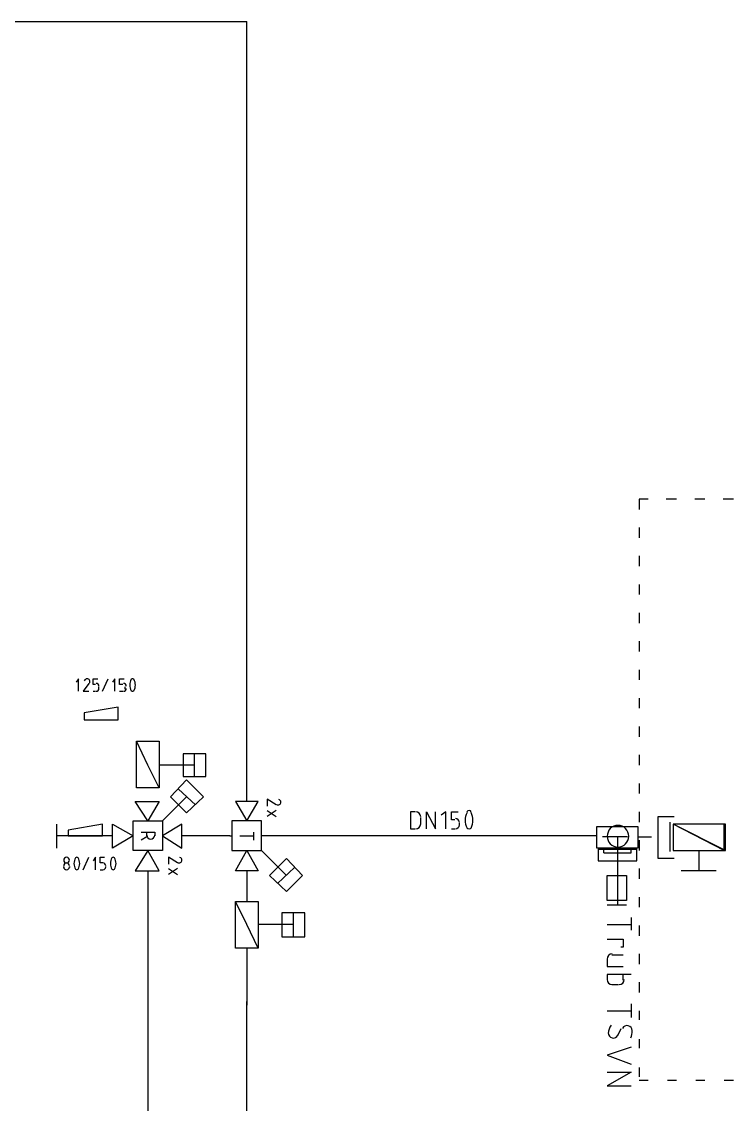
# Model space of a CAD drawing. Header units: millimetres. Extents: x 0 to 33.1, y 1.5 to 45.3.
# Drawn here: x 23.188 to 24.231, y 35.107 to 36.694 of the extents above; entities that cross this region are included whole.
import ezdxf

# ---------------------------------------------------------------- set-up
doc = ezdxf.new("R2010")
doc.units = ezdxf.units.MM
doc.header["$MEASUREMENT"] = 0
doc.layers.get('0').update_dxf_attribs({"linetype": 'CONTINUOUS'})

msp = doc.modelspace()

# ---------------------------------------------------------------- linework, layer by layer
at = {"color": 7, "linetype": 'Continuous'}
for p, q in [((21.8878, 36.6944), (23.5178, 36.6944)), ((23.5178, 35.9594), (23.5178, 36.6944)), ((23.5178, 35.5511), (23.5178, 35.9594)), ((23.3211, 35.5011), (23.2394, 35.5011)), ((23.4928, 35.5011), (23.4228, 35.5011)), ((23.6511, 35.5011), (23.5428, 35.5011)), ((24.0311, 35.5011), (23.6511, 35.5011)), ((23.3728, 35.4494), (23.3728, 34.3861)), ((23.5178, 35.4494), (23.5178, 35.4044)), ((23.5178, 35.3361), (23.5178, 35.2528)), ((23.5178, 34.3344), (23.5178, 35.2578))]:
    msp.add_line(p, q, dxfattribs=at)
at = {"color": 140, "linetype": 'Continuous'}
for p, q in [((24.1061, 35.9944), (24.0928, 35.9944)), ((24.0928, 35.9944), (24.0928, 35.9794)), ((24.1478, 35.9944), (24.1328, 35.9944)), ((24.1894, 35.9944), (24.1744, 35.9944)), ((24.2311, 35.9944), (24.2161, 35.9944)), ((24.0928, 35.9528), (24.0928, 35.9378)), ((24.0928, 35.9111), (24.0928, 35.8961)), ((24.0928, 35.8694), (24.0928, 35.8544)), ((24.0928, 35.8278), (24.0928, 35.8128)), ((24.0928, 35.7861), (24.0928, 35.7711)), ((24.0928, 35.7444), (24.0928, 35.7294)), ((24.0928, 35.7028), (24.0928, 35.6878)), ((24.0928, 35.6611), (24.0928, 35.6461)), ((24.0928, 35.6194), (24.0928, 35.6044)), ((24.0928, 35.5778), (24.0928, 35.5628)), ((24.0928, 35.5361), (24.0928, 35.5211)), ((24.1211, 35.4678), (24.1211, 35.5294)), ((24.1211, 35.5294), (24.1444, 35.5294)), ((24.1211, 35.4678), (24.1211, 35.5294)), ((24.1211, 35.5294), (24.1444, 35.5294)), ((24.1211, 35.4678), (24.1211, 35.5294)), ((24.1211, 35.5294), (24.1444, 35.5294)), ((24.1211, 35.4678), (24.1211, 35.5294)), ((24.1211, 35.5294), (24.1444, 35.5294)), ((24.1211, 35.4678), (24.1211, 35.5294)), ((24.1211, 35.5294), (24.1444, 35.5294)), ((24.1378, 35.5211), (24.1378, 35.4778)), ((24.1378, 35.5211), (24.1378, 35.4778)), ((24.1378, 35.5211), (24.1378, 35.4778)), ((24.1378, 35.5211), (24.1378, 35.4778)), ((24.1378, 35.5211), (24.1378, 35.4778)), ((24.2178, 35.5178), (24.1428, 35.5178)), ((24.1428, 35.5178), (24.1428, 35.4794)), ((24.2178, 35.4794), (24.1428, 35.5178)), ((24.2194, 35.5178), (24.1428, 35.5178)), ((24.1428, 35.5178), (24.1428, 35.4794)), ((24.2194, 35.4794), (24.1428, 35.5178)), ((24.2178, 35.4794), (24.2178, 35.5178)), ((24.2194, 35.4794), (24.2194, 35.5178)), ((24.0911, 35.4994), (24.1111, 35.4994)), ((24.0928, 35.4994), (24.1111, 35.4994)), ((24.0928, 35.4994), (24.1111, 35.4994)), ((24.0928, 35.4994), (24.1111, 35.4994)), ((24.0928, 35.4994), (24.1111, 35.4994)), ((24.0928, 35.4944), (24.0928, 35.4794)), ((24.1428, 35.4794), (24.2178, 35.4794)), ((24.1428, 35.4794), (24.2194, 35.4794)), ((24.1811, 35.4494), (24.1811, 35.4794)), ((24.1811, 35.4494), (24.1811, 35.4794)), ((24.1444, 35.4678), (24.1211, 35.4678)), ((24.1444, 35.4678), (24.1211, 35.4678)), ((24.1444, 35.4678), (24.1211, 35.4678)), ((24.1444, 35.4678), (24.1211, 35.4678)), ((24.1444, 35.4678), (24.1211, 35.4678)), ((24.0928, 35.4528), (24.0928, 35.4378)), ((24.2061, 35.4494), (24.1544, 35.4494)), ((24.2061, 35.4494), (24.1561, 35.4494)), ((24.2061, 35.4494), (24.1811, 35.4494)), ((24.2061, 35.4494), (24.1811, 35.4494)), ((24.0928, 35.4111), (24.0928, 35.3961)), ((24.0928, 35.3694), (24.0928, 35.3544)), ((24.0928, 35.3278), (24.0928, 35.3128)), ((24.0928, 35.2861), (24.0928, 35.2711)), ((24.0928, 35.2444), (24.0928, 35.2311)), ((24.0928, 35.2028), (24.0928, 35.1894)), ((24.0928, 35.1611), (24.0928, 35.1478)), ((24.0928, 35.1428), (24.1061, 35.1428)), ((24.1344, 35.1428), (24.1478, 35.1428)), ((24.1761, 35.1428), (24.1894, 35.1428)), ((24.2178, 35.1428), (24.2311, 35.1428))]:
    msp.add_line(p, q, dxfattribs=at)
at = {"color": 0, "linetype": 'Continuous'}
for p, q in [((23.2711, 35.7311), (23.2678, 35.7261)), ((23.2711, 35.7128), (23.2711, 35.7311)), ((23.2928, 35.7228), (23.2928, 35.7311)), ((23.2928, 35.7311), (23.2994, 35.7311)), ((23.3061, 35.7128), (23.3144, 35.7311)), ((23.3244, 35.7311), (23.3211, 35.7261)), ((23.3244, 35.7128), (23.3244, 35.7311)), ((23.3311, 35.7228), (23.3311, 35.7311)), ((23.3311, 35.7311), (23.3378, 35.7311)), ((23.2861, 35.7244), (23.2778, 35.7128)), ((23.2778, 35.7128), (23.2861, 35.7128)), ((23.2961, 35.7228), (23.2928, 35.7228)), ((23.2928, 35.7128), (23.2961, 35.7128)), ((23.3011, 35.7161), (23.3011, 35.7194)), ((23.3361, 35.7228), (23.3311, 35.7228)), ((23.3311, 35.7128), (23.3361, 35.7128)), ((23.3394, 35.7161), (23.3394, 35.7194)), ((23.3294, 35.6894), (23.2794, 35.6811)), ((23.2794, 35.6811), (23.2794, 35.6711)), ((23.3294, 35.6711), (23.3294, 35.6894)), ((23.2794, 35.6711), (23.3294, 35.6711)), ((23.3728, 35.6044), (23.3561, 35.6394)), ((23.3561, 35.5711), (23.3561, 35.6394)), ((23.3561, 35.6394), (23.3894, 35.6394)), ((23.3894, 35.6394), (23.3894, 35.5711)), ((23.4578, 35.6211), (23.4244, 35.6211)), ((23.4244, 35.6211), (23.4244, 35.5878)), ((23.4411, 35.5878), (23.4411, 35.6211)), ((23.4578, 35.5878), (23.4578, 35.6211)), ((23.3894, 35.5711), (23.3728, 35.6044)), ((23.4411, 35.6044), (23.3894, 35.6044)), ((23.4244, 35.5878), (23.4578, 35.5878)), ((23.3894, 35.5711), (23.3561, 35.5711)), ((23.4294, 35.5828), (23.4061, 35.5578)), ((23.4428, 35.5461), (23.4178, 35.5694)), ((23.4544, 35.5578), (23.4294, 35.5828)), ((23.4294, 35.5578), (23.3944, 35.5228)), ((23.4061, 35.5578), (23.4294, 35.5344)), ((23.4294, 35.5344), (23.4544, 35.5578)), ((23.5611, 35.5461), (23.5478, 35.5544)), ((23.5478, 35.5544), (23.5478, 35.5444)), ((23.3728, 35.5228), (23.3544, 35.5511)), ((23.3544, 35.5511), (23.3894, 35.5511)), ((23.3894, 35.5511), (23.3728, 35.5228)), ((23.5344, 35.5511), (23.5011, 35.5511)), ((23.5011, 35.5511), (23.5178, 35.5228)), ((23.5178, 35.5228), (23.5344, 35.5511)), ((23.5478, 35.5378), (23.5611, 35.5294)), ((23.5611, 35.5378), (23.5478, 35.5294)), ((23.3511, 35.4794), (23.3511, 35.5228)), ((23.3511, 35.5228), (23.3944, 35.5228)), ((23.3944, 35.5228), (23.3944, 35.4794)), ((23.4961, 35.5228), (23.4961, 35.4794)), ((23.5394, 35.5228), (23.4961, 35.5228)), ((23.5394, 35.4794), (23.5394, 35.5228)), ((23.7644, 35.5361), (23.7578, 35.5361)), ((23.7578, 35.5361), (23.7578, 35.5111)), ((23.7728, 35.5178), (23.7728, 35.5278)), ((23.7811, 35.5111), (23.7811, 35.5361)), ((23.7811, 35.5361), (23.7944, 35.5111)), ((23.7944, 35.5111), (23.7944, 35.5361)), ((23.8094, 35.5361), (23.8028, 35.5311)), ((23.8094, 35.5111), (23.8094, 35.5361)), ((23.8178, 35.5244), (23.8178, 35.5361)), ((23.8178, 35.5361), (23.8278, 35.5361)), ((23.8228, 35.5244), (23.8178, 35.5244)), ((23.2394, 35.4828), (23.2394, 35.5178)), ((23.3061, 35.5178), (23.2561, 35.5094)), ((23.2561, 35.5094), (23.2561, 35.5011)), ((23.3061, 35.5011), (23.3061, 35.5178)), ((23.3211, 35.4828), (23.3211, 35.5178)), ((23.3211, 35.5178), (23.3511, 35.5011)), ((23.3628, 35.5061), (23.3828, 35.5061)), ((23.3711, 35.5011), (23.3711, 35.5061)), ((23.3828, 35.5061), (23.3828, 35.5011)), ((23.4228, 35.5178), (23.3944, 35.5011)), ((23.4228, 35.4828), (23.4228, 35.5178)), ((23.5278, 35.5061), (23.5278, 35.4944)), ((23.7578, 35.5111), (23.7644, 35.5111)), ((23.8178, 35.5111), (23.8228, 35.5111)), ((23.8294, 35.5161), (23.8294, 35.5194)), ((24.0311, 35.4828), (24.0311, 35.5144)), ((24.0311, 35.5144), (24.0911, 35.5144)), ((24.0911, 35.5144), (24.0911, 35.4828)), ((23.2561, 35.5011), (23.3061, 35.5011)), ((23.3511, 35.5011), (23.3211, 35.4828)), ((23.3711, 35.4994), (23.3628, 35.4944)), ((23.3944, 35.5011), (23.4228, 35.4828)), ((23.4928, 35.5011), (23.4961, 35.5011)), ((23.5078, 35.5011), (23.5278, 35.5011)), ((23.5428, 35.5011), (23.5394, 35.5011)), ((24.0611, 35.4994), (24.0611, 35.3994)), ((24.0911, 35.4994), (24.1111, 35.4994)), ((24.0911, 35.4994), (24.1111, 35.4994)), ((24.0911, 35.4994), (24.1094, 35.4994)), ((24.0911, 35.4994), (24.1094, 35.4994)), ((24.0911, 35.4994), (24.1094, 35.4994)), ((23.3944, 35.4794), (23.3511, 35.4794)), ((23.3728, 35.4794), (23.3544, 35.4494)), ((23.3894, 35.4494), (23.3728, 35.4794)), ((23.4961, 35.4794), (23.5394, 35.4794)), ((23.5011, 35.4494), (23.5178, 35.4794)), ((23.5178, 35.4794), (23.5344, 35.4494)), ((23.5761, 35.4428), (23.5394, 35.4794)), ((24.0911, 35.4828), (24.0311, 35.4828)), ((24.0328, 35.4811), (24.0328, 35.4644)), ((24.0328, 35.4811), (24.0894, 35.4811)), ((24.0411, 35.4761), (24.0411, 35.4811)), ((24.0411, 35.4761), (24.0611, 35.4761)), ((24.0611, 35.4761), (24.0811, 35.4761)), ((24.0811, 35.4761), (24.0811, 35.4811)), ((24.0894, 35.4644), (24.0894, 35.4811)), ((23.2778, 35.4511), (23.2861, 35.4694)), ((23.2961, 35.4694), (23.2928, 35.4644)), ((23.2961, 35.4511), (23.2961, 35.4694)), ((23.3028, 35.4611), (23.3028, 35.4694)), ((23.3028, 35.4694), (23.3094, 35.4694)), ((23.3061, 35.4611), (23.3028, 35.4611)), ((23.4161, 35.4611), (23.4028, 35.4694)), ((23.4028, 35.4694), (23.4028, 35.4594)), ((23.5511, 35.4428), (23.5761, 35.4678)), ((23.5761, 35.4678), (23.5994, 35.4428)), ((24.0328, 35.4644), (24.0611, 35.4644)), ((24.0611, 35.4644), (24.0894, 35.4644)), ((23.2494, 35.4544), (23.2494, 35.4561)), ((23.2578, 35.4561), (23.2578, 35.4544)), ((23.3028, 35.4511), (23.3061, 35.4511)), ((23.3111, 35.4544), (23.3111, 35.4561)), ((23.3544, 35.4494), (23.3894, 35.4494)), ((23.4028, 35.4528), (23.4161, 35.4444)), ((23.4161, 35.4528), (23.4028, 35.4444)), ((23.5344, 35.4494), (23.5011, 35.4494)), ((23.5761, 35.4194), (23.5511, 35.4428)), ((23.5878, 35.4544), (23.5628, 35.4311)), ((23.5994, 35.4428), (23.5761, 35.4194)), ((24.0461, 35.4061), (24.0461, 35.4428)), ((24.0461, 35.4428), (24.0744, 35.4428)), ((24.0744, 35.4428), (24.0744, 35.4061)), ((23.5178, 35.3711), (23.5011, 35.4044)), ((23.5011, 35.3361), (23.5011, 35.4044)), ((23.5011, 35.4044), (23.5344, 35.4044)), ((23.5344, 35.4044), (23.5344, 35.3361)), ((24.0744, 35.4061), (24.0461, 35.4061)), ((24.0744, 35.3994), (24.0461, 35.3994)), ((23.6028, 35.3878), (23.5694, 35.3878)), ((23.5694, 35.3878), (23.5694, 35.3528)), ((23.5861, 35.3528), (23.5861, 35.3878)), ((23.6028, 35.3528), (23.6028, 35.3878)), ((24.0811, 35.3811), (24.0811, 35.3628)), ((24.0811, 35.3811), (24.0811, 35.3628)), ((23.5344, 35.3361), (23.5178, 35.3711)), ((23.5861, 35.3711), (23.5344, 35.3711)), ((24.0461, 35.3711), (24.0811, 35.3711)), ((24.0461, 35.3711), (24.0811, 35.3711)), ((23.5694, 35.3528), (23.6028, 35.3528)), ((24.0461, 35.3494), (24.0694, 35.3494)), ((24.0461, 35.3494), (24.0694, 35.3494)), ((24.0694, 35.3494), (24.0694, 35.3378)), ((24.0694, 35.3494), (24.0694, 35.3378)), ((23.5344, 35.3361), (23.5011, 35.3361)), ((24.0694, 35.3378), (24.0661, 35.3378)), ((24.0694, 35.3378), (24.0661, 35.3378)), ((24.0461, 35.3194), (24.0461, 35.3094)), ((24.0461, 35.3194), (24.0461, 35.3094)), ((24.0694, 35.3261), (24.0528, 35.3261)), ((24.0694, 35.3261), (24.0528, 35.3261)), ((24.0461, 35.3094), (24.0694, 35.3094)), ((24.0461, 35.3094), (24.0694, 35.3094)), ((24.0811, 35.2978), (24.0461, 35.2978)), ((24.0461, 35.2978), (24.0461, 35.2894)), ((24.0811, 35.2978), (24.0461, 35.2978)), ((24.0461, 35.2978), (24.0461, 35.2894)), ((24.0528, 35.2828), (24.0628, 35.2828)), ((24.0528, 35.2828), (24.0628, 35.2828)), ((24.0694, 35.2894), (24.0694, 35.2978)), ((24.0694, 35.2894), (24.0694, 35.2978)), ((24.0811, 35.2544), (24.0811, 35.2344)), ((24.0811, 35.2544), (24.0811, 35.2344)), ((24.0461, 35.2444), (24.0811, 35.2444)), ((24.0461, 35.2444), (24.0811, 35.2444)), ((24.0661, 35.2178), (24.0611, 35.2078)), ((24.0661, 35.2178), (24.0611, 35.2078)), ((24.0811, 35.1911), (24.0461, 35.1794)), ((24.0811, 35.1911), (24.0461, 35.1794)), ((24.0461, 35.1794), (24.0811, 35.1661)), ((24.0461, 35.1794), (24.0811, 35.1661)), ((24.0461, 35.1544), (24.0811, 35.1544)), ((24.0811, 35.1544), (24.0461, 35.1344)), ((24.0461, 35.1544), (24.0811, 35.1544)), ((24.0811, 35.1544), (24.0461, 35.1344)), ((24.0461, 35.1344), (24.0811, 35.1344)), ((24.0461, 35.1344), (24.0811, 35.1344))]:
    msp.add_line(p, q, dxfattribs=at)
at = {"color": 142, "linetype": 'Continuous'}
msp.add_line((24.0761, 35.4994), (24.0394, 35.4994), dxfattribs=at)
at = {"color": 0, "linetype": 'Continuous'}
for points in [[(23.2836, 35.7311), (23.2818, 35.7311), (23.2801, 35.7299), (23.2796, 35.7281)], [(23.2872, 35.7289), (23.2865, 35.7303), (23.2851, 35.7311), (23.2836, 35.7311)], [(23.2872, 35.7247), (23.2879, 35.726), (23.2879, 35.7276), (23.2872, 35.7289)], [(23.3482, 35.7303), (23.3454, 35.725), (23.3454, 35.7188), (23.3482, 35.7136)], [(23.3503, 35.7311), (23.3494, 35.7311), (23.3487, 35.7307), (23.3482, 35.7301)], [(23.3522, 35.7301), (23.3518, 35.7307), (23.3511, 35.7311), (23.3503, 35.7311)], [(23.3524, 35.7136), (23.3551, 35.7188), (23.3551, 35.725), (23.3524, 35.7303)], [(23.3011, 35.7203), (23.3011, 35.7226), (23.2993, 35.7244), (23.2969, 35.7244)], [(23.2969, 35.7128), (23.2993, 35.7128), (23.3011, 35.7146), (23.3011, 35.7169)], [(23.3411, 35.7203), (23.3411, 35.7226), (23.3393, 35.7244), (23.3369, 35.7244)], [(23.3369, 35.7128), (23.3393, 35.7128), (23.3411, 35.7146), (23.3411, 35.7169)], [(23.3482, 35.7137), (23.3487, 35.7132), (23.3494, 35.7128), (23.3503, 35.7128)], [(23.3503, 35.7128), (23.3511, 35.7128), (23.3518, 35.7132), (23.3522, 35.7137)], [(23.5678, 35.5503), (23.5678, 35.5521), (23.5665, 35.5538), (23.5647, 35.5543)], [(23.5614, 35.5468), (23.5628, 35.546), (23.5643, 35.5458), (23.5657, 35.5467)], [(23.5657, 35.5467), (23.5669, 35.5474), (23.5678, 35.5488), (23.5678, 35.5503)], [(23.8436, 35.5378), (23.8422, 35.5378), (23.841, 35.5372), (23.8403, 35.5361)], [(23.8469, 35.5361), (23.8463, 35.5372), (23.845, 35.5378), (23.8436, 35.5378)], [(23.7728, 35.5286), (23.7728, 35.5328), (23.7694, 35.5361), (23.7653, 35.5361)], [(23.8294, 35.5203), (23.8294, 35.5235), (23.8268, 35.5261), (23.8236, 35.5261)], [(23.8407, 35.535), (23.8368, 35.5279), (23.8368, 35.5193), (23.8407, 35.5122)], [(23.8465, 35.5122), (23.8504, 35.5193), (23.8504, 35.5279), (23.8465, 35.535)], [(23.7653, 35.5111), (23.7694, 35.5111), (23.7728, 35.5144), (23.7728, 35.5186)], [(23.8236, 35.5111), (23.8268, 35.5111), (23.8294, 35.5138), (23.8294, 35.5169)], [(23.8403, 35.5128), (23.841, 35.5117), (23.8422, 35.5111), (23.8436, 35.5111)], [(23.8436, 35.5111), (23.845, 35.5111), (23.8463, 35.5117), (23.8469, 35.5128)], [(24.0619, 35.5161), (24.0532, 35.5161), (24.0461, 35.509), (24.0461, 35.5003)], [(24.0778, 35.5003), (24.0778, 35.509), (24.0707, 35.5161), (24.0619, 35.5161)], [(23.3711, 35.5019), (23.3711, 35.4987), (23.3738, 35.4961), (23.3769, 35.4961)], [(23.3769, 35.4961), (23.3801, 35.4961), (23.3828, 35.4987), (23.3828, 35.5019)], [(24.0461, 35.5003), (24.0461, 35.4915), (24.0532, 35.4844), (24.0619, 35.4844)], [(24.0619, 35.4844), (24.0707, 35.4844), (24.0778, 35.4915), (24.0778, 35.5003)], [(23.2536, 35.4694), (23.2512, 35.4694), (23.2494, 35.4675), (23.2494, 35.4653)], [(23.2494, 35.4653), (23.2494, 35.4631), (23.2512, 35.4611), (23.2536, 35.4611)], [(23.2536, 35.4611), (23.2512, 35.4611), (23.2494, 35.4593), (23.2494, 35.4569)], [(23.2578, 35.4653), (23.2578, 35.4675), (23.256, 35.4694), (23.2536, 35.4694)], [(23.2536, 35.4611), (23.256, 35.4611), (23.2578, 35.4631), (23.2578, 35.4653)], [(23.2578, 35.4569), (23.2578, 35.4593), (23.256, 35.4611), (23.2536, 35.4611)], [(23.2665, 35.4686), (23.2638, 35.4633), (23.2638, 35.4571), (23.2665, 35.4519)], [(23.2686, 35.4694), (23.2678, 35.4694), (23.2671, 35.469), (23.2667, 35.4685)], [(23.2706, 35.4685), (23.2701, 35.469), (23.2694, 35.4694), (23.2686, 35.4694)], [(23.2707, 35.4519), (23.2735, 35.4571), (23.2735, 35.4633), (23.2707, 35.4686)], [(23.3111, 35.4569), (23.3111, 35.4593), (23.3093, 35.4611), (23.3069, 35.4611)], [(23.3199, 35.4686), (23.3171, 35.4633), (23.3171, 35.4571), (23.3199, 35.4519)], [(23.3219, 35.4694), (23.3211, 35.4694), (23.3204, 35.469), (23.32, 35.4685)], [(23.3239, 35.4685), (23.3235, 35.469), (23.3228, 35.4694), (23.3219, 35.4694)], [(23.324, 35.4519), (23.3268, 35.4571), (23.3268, 35.4633), (23.324, 35.4686)], [(23.4164, 35.4618), (23.4176, 35.461), (23.4193, 35.4608), (23.4207, 35.4617)], [(23.4228, 35.4653), (23.4228, 35.4671), (23.4215, 35.4688), (23.4197, 35.4693)], [(23.4207, 35.4617), (23.4219, 35.4624), (23.4228, 35.4637), (23.4228, 35.4653)], [(23.2494, 35.4553), (23.2494, 35.4529), (23.2512, 35.4511), (23.2536, 35.4511)], [(23.2536, 35.4511), (23.256, 35.4511), (23.2578, 35.4529), (23.2578, 35.4553)], [(23.2667, 35.4521), (23.2671, 35.4515), (23.2678, 35.4511), (23.2686, 35.4511)], [(23.2686, 35.4511), (23.2694, 35.4511), (23.2701, 35.4515), (23.2706, 35.4521)], [(23.3069, 35.4511), (23.3093, 35.4511), (23.3111, 35.4529), (23.3111, 35.4553)], [(23.32, 35.4521), (23.3204, 35.4515), (23.3211, 35.4511), (23.3219, 35.4511)], [(23.3219, 35.4511), (23.3228, 35.4511), (23.3235, 35.4515), (23.3239, 35.4521)], [(24.0536, 35.3278), (24.0494, 35.3278), (24.0461, 35.3244), (24.0461, 35.3203)], [(24.0536, 35.3278), (24.0494, 35.3278), (24.0461, 35.3244), (24.0461, 35.3203)], [(24.0461, 35.2903), (24.0461, 35.2861), (24.0494, 35.2828), (24.0536, 35.2828)], [(24.0461, 35.2903), (24.0461, 35.2861), (24.0494, 35.2828), (24.0536, 35.2828)], [(24.0636, 35.2828), (24.0678, 35.2828), (24.0711, 35.2861), (24.0711, 35.2903)], [(24.0636, 35.2828), (24.0678, 35.2828), (24.0711, 35.2861), (24.0711, 35.2903)], [(24.0518, 35.2231), (24.0493, 35.2196), (24.0479, 35.2154), (24.0478, 35.2111)], [(24.0518, 35.2231), (24.0493, 35.2196), (24.0479, 35.2154), (24.0478, 35.2111)], [(24.0769, 35.2225), (24.0736, 35.2233), (24.0701, 35.2217), (24.0686, 35.2186)], [(24.0769, 35.2225), (24.0736, 35.2233), (24.0701, 35.2217), (24.0686, 35.2186)], [(24.0828, 35.2153), (24.0828, 35.2188), (24.0804, 35.2218), (24.0769, 35.2225)], [(24.0828, 35.2153), (24.0828, 35.2188), (24.0804, 35.2218), (24.0769, 35.2225)], [(24.0478, 35.2119), (24.0478, 35.2085), (24.0501, 35.2054), (24.0536, 35.2046)], [(24.0478, 35.2119), (24.0478, 35.2085), (24.0501, 35.2054), (24.0536, 35.2046)], [(24.0536, 35.2046), (24.0569, 35.2039), (24.0604, 35.2054), (24.0619, 35.2086)], [(24.0536, 35.2046), (24.0569, 35.2039), (24.0604, 35.2054), (24.0619, 35.2086)], [(24.0808, 35.2049), (24.0821, 35.2081), (24.0828, 35.2115), (24.0828, 35.215)], [(24.0808, 35.2049), (24.0821, 35.2081), (24.0828, 35.2115), (24.0828, 35.215)]]:
    msp.add_open_spline(points, degree=3, dxfattribs=at)

doc.saveas('drawing.dxf')
